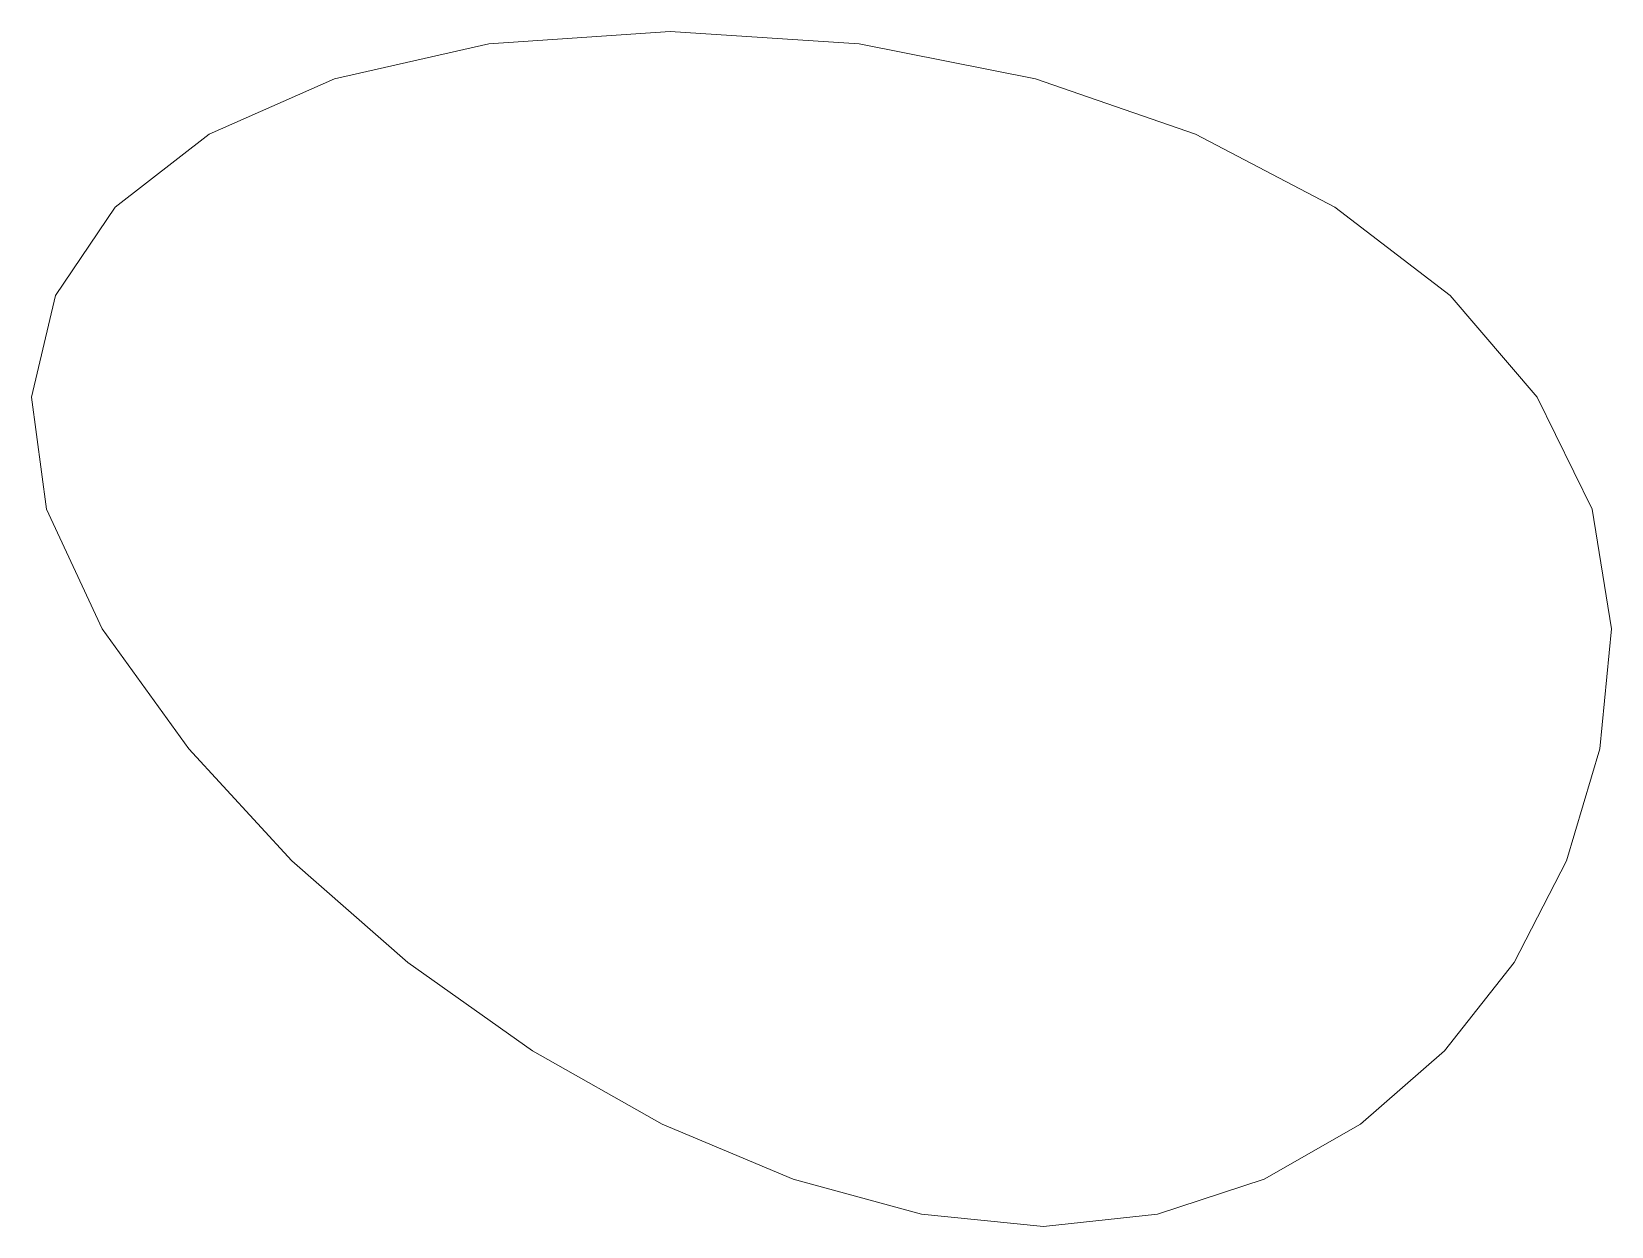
# Model space of a CAD drawing. Header units: millimetres. Extents: x -199 to 251, y -179 to 271.
# Drawn here: x -73.504 to -71.671, y -40.043 to -38.658 of the extents above; entities that cross this region are included whole.
import ezdxf

# ---------------------------------------------------------------- set-up
doc = ezdxf.new("R2010")
doc.units = ezdxf.units.MM
doc.header["$MEASUREMENT"] = 0
doc.layers.add('Camada 1', color=7, linetype='Continuous')

msp = doc.modelspace()

# ---------------------------------------------------------------- linework, layer by layer
at = {"layer": 'Camada 1', "color": 250, "lineweight": 18}
msp.add_open_spline([(-73.4064, -38.8613), (-73.4064, -38.8613), (-73.4759, -38.9639), (-73.4759, -38.9639), (-73.4759, -38.9639), (-73.4759, -38.9639), (-73.5035, -39.0815), (-73.5035, -39.0815), (-73.5035, -39.0815), (-73.5035, -39.0815), (-73.4862, -39.2113), (-73.4862, -39.2113), (-73.4862, -39.2113), (-73.4862, -39.2113), (-73.4216, -39.3504), (-73.4216, -39.3504), (-73.4216, -39.3504), (-73.4216, -39.3504), (-73.3212, -39.4895), (-73.3212, -39.4895), (-73.3212, -39.4895), (-73.3212, -39.4895), (-73.2016, -39.6193), (-73.2016, -39.6193), (-73.2016, -39.6193), (-73.2016, -39.6193), (-73.0673, -39.7369), (-73.0673, -39.7369), (-73.0673, -39.7369), (-73.0673, -39.7369), (-72.9226, -39.8395), (-72.9226, -39.8395), (-72.9226, -39.8395), (-72.9226, -39.8395), (-72.7722, -39.9243), (-72.7722, -39.9243), (-72.7722, -39.9243), (-72.7722, -39.9243), (-72.6202, -39.9883), (-72.6202, -39.9883), (-72.6202, -39.9883), (-72.6202, -39.9883), (-72.4715, -40.0289), (-72.4715, -40.0289), (-72.4715, -40.0289), (-72.4715, -40.0289), (-72.3302, -40.043), (-72.3302, -40.043), (-72.3302, -40.043), (-72.3302, -40.043), (-72.1978, -40.0289), (-72.1978, -40.0289), (-72.1978, -40.0289), (-72.1978, -40.0289), (-72.0743, -39.9883), (-72.0743, -39.9883), (-72.0743, -39.9883), (-72.0743, -39.9883), (-71.9624, -39.9243), (-71.9624, -39.9243), (-71.9624, -39.9243), (-71.9624, -39.9243), (-71.8649, -39.8395), (-71.8649, -39.8395), (-71.8649, -39.8395), (-71.8649, -39.8395), (-71.7843, -39.7369), (-71.7843, -39.7369), (-71.7843, -39.7369), (-71.7843, -39.7369), (-71.7234, -39.6193), (-71.7234, -39.6193), (-71.7234, -39.6193), (-71.7234, -39.6193), (-71.6849, -39.4895), (-71.6849, -39.4895), (-71.6849, -39.4895), (-71.6849, -39.4895), (-71.6715, -39.3504), (-71.6715, -39.3504), (-71.6715, -39.3504), (-71.6715, -39.3504), (-71.6938, -39.2113), (-71.6938, -39.2113), (-71.6938, -39.2113), (-71.6938, -39.2113), (-71.7577, -39.0815), (-71.7577, -39.0815), (-71.7577, -39.0815), (-71.7577, -39.0815), (-71.8586, -38.9639), (-71.8586, -38.9639), (-71.8586, -38.9639), (-71.8586, -38.9639), (-71.9922, -38.8613), (-71.9922, -38.8613), (-71.9922, -38.8613), (-71.9922, -38.8613), (-72.1539, -38.7766), (-72.1539, -38.7766), (-72.1539, -38.7766), (-72.1539, -38.7766), (-72.3392, -38.7125), (-72.3392, -38.7125), (-72.3392, -38.7125), (-72.3392, -38.7125), (-72.5437, -38.672), (-72.5437, -38.672), (-72.5437, -38.672), (-72.5437, -38.672), (-72.7628, -38.6578), (-72.7628, -38.6578), (-72.7628, -38.6578), (-72.7628, -38.6578), (-72.9732, -38.672), (-72.9732, -38.672), (-72.9732, -38.672), (-72.9732, -38.672), (-73.1523, -38.7125), (-73.1523, -38.7125), (-73.1523, -38.7125), (-73.1523, -38.7125), (-73.2977, -38.7766), (-73.2977, -38.7766), (-73.2977, -38.7766), (-73.2977, -38.7766), (-73.4064, -38.8613), (-73.4064, -38.8613)], degree=3, knots=[0, 0, 0, 0, 0.030303, 0.030303, 0.030303, 0.030303, 0.060606, 0.060606, 0.060606, 0.060606, 0.090909, 0.090909, 0.090909, 0.090909, 0.121212, 0.121212, 0.121212, 0.121212, 0.151515, 0.151515, 0.151515, 0.151515, 0.181818, 0.181818, 0.181818, 0.181818, 0.212121, 0.212121, 0.212121, 0.212121, 0.242424, 0.242424, 0.242424, 0.242424, 0.272727, 0.272727, 0.272727, 0.272727, 0.30303, 0.30303, 0.30303, 0.30303, 0.333333, 0.333333, 0.333333, 0.333333, 0.363636, 0.363636, 0.363636, 0.363636, 0.393939, 0.393939, 0.393939, 0.393939, 0.424242, 0.424242, 0.424242, 0.424242, 0.454545, 0.454545, 0.454545, 0.454545, 0.484848, 0.484848, 0.484848, 0.484848, 0.515152, 0.515152, 0.515152, 0.515152, 0.545455, 0.545455, 0.545455, 0.545455, 0.575758, 0.575758, 0.575758, 0.575758, 0.606061, 0.606061, 0.606061, 0.606061, 0.636364, 0.636364, 0.636364, 0.636364, 0.666667, 0.666667, 0.666667, 0.666667, 0.69697, 0.69697, 0.69697, 0.69697, 0.727273, 0.727273, 0.727273, 0.727273, 0.757576, 0.757576, 0.757576, 0.757576, 0.787879, 0.787879, 0.787879, 0.787879, 0.818182, 0.818182, 0.818182, 0.818182, 0.848485, 0.848485, 0.848485, 0.848485, 0.878788, 0.878788, 0.878788, 0.878788, 0.909091, 0.909091, 0.909091, 0.909091, 0.939394, 0.939394, 0.939394, 0.939394, 1, 1, 1, 1], dxfattribs=at)

doc.saveas('drawing.dxf')
